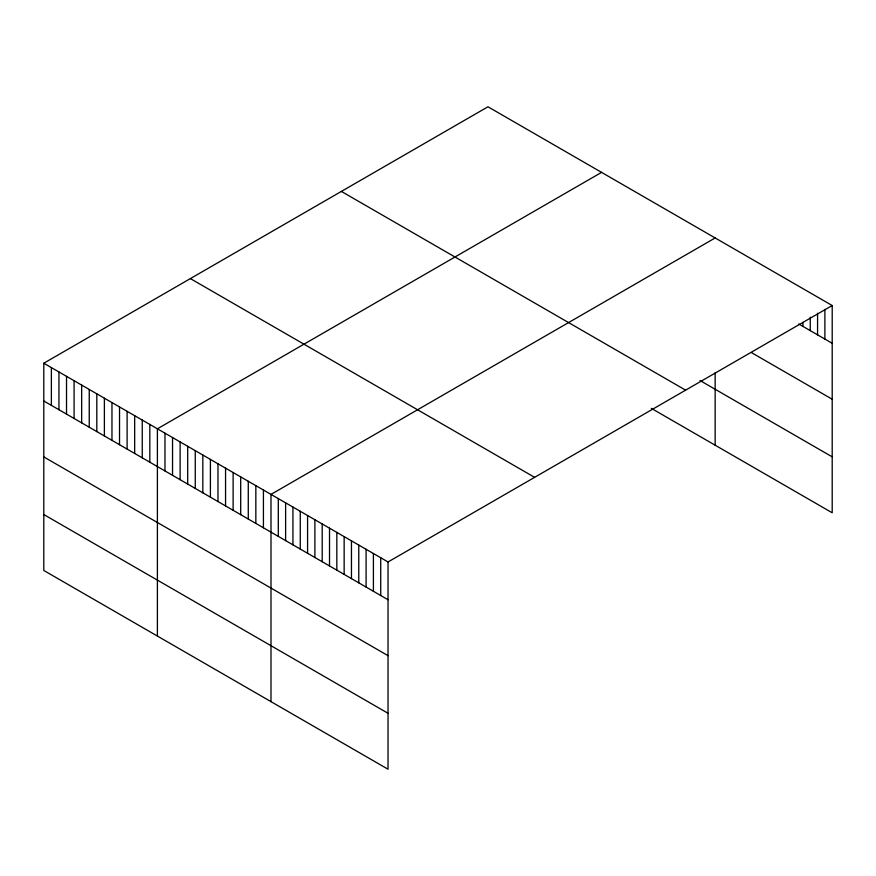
<?xml version="1.0" encoding="UTF-8"?>
<svg xmlns="http://www.w3.org/2000/svg" width="876" height="876" viewBox="0 0 876 876"><rect width="100%" height="100%" fill="white"/><g stroke="black" fill="none" stroke-linecap="round" stroke-linejoin="round"><path stroke-width="1.31" d="M43.8 363.222L388.035 561.965L388.035 769.216L43.8 570.473L43.8 363.222L487.965 106.784L832.2 305.527L832.2 512.778L651.328 408.347M601.56 172.375L157.395 428.813L157.395 636.053M715.155 237.954L270.991 494.392L270.991 701.643M388.035 561.965L832.2 305.527M798.759 323.989L832.2 343.293M751.739 352.765L832.2 399.226M700.012 380.523L832.2 456.845M341.388 191.417L685.623 390.159M190.377 278.601L534.612 477.343M43.8 400.989L388.035 599.731M43.8 456.922L388.035 655.664M43.8 514.54L388.035 713.283M824.885 309.403L824.885 339.067M817.571 313.269L817.571 334.851M810.256 317.134L810.256 330.624M802.942 322.357L802.942 326.398M715.155 372.815L715.155 445.205M380.721 557.749L380.721 595.505M373.406 553.523L373.406 591.289M366.091 549.296L366.091 587.062M358.777 545.08L358.777 582.836M351.462 540.853L351.462 578.62M344.148 536.627L344.148 574.393M336.833 532.4L336.833 570.167M329.518 528.184L329.518 565.94M322.204 523.957L322.204 561.724M314.889 519.731L314.889 557.497M307.575 515.515L307.575 553.271M300.26 511.288L300.26 549.055M292.934 507.062L292.934 544.828M285.62 502.846L285.62 540.601M278.305 498.619L278.305 536.386M263.424 490.023L263.424 527.79M255.847 485.654L255.847 523.41M248.28 481.274L248.28 519.041M240.703 476.905L240.703 514.672M233.125 472.536L233.125 510.292M225.559 468.156L225.559 505.923M217.982 463.787L217.982 501.554M210.404 459.418L210.404 497.185M202.838 455.049L202.838 492.805M195.26 450.669L195.26 488.436M187.694 446.3L187.694 484.067M180.117 441.931L180.117 479.687M172.539 437.551L172.539 475.318M164.973 433.182L164.973 470.949M149.829 424.433L149.829 462.2M142.251 420.064L142.251 457.83M134.674 415.695L134.674 453.461M127.108 411.326L127.108 449.081M119.53 406.946L119.53 444.712M111.964 402.577L111.964 440.343M104.386 398.208L104.386 435.963M96.809 393.828L96.809 431.594M89.242 389.459L89.242 427.225M81.665 385.09L81.665 422.856M74.088 380.721L74.088 418.476M66.521 376.341L66.521 414.107M58.944 371.971L58.944 409.738M51.377 367.602L51.377 405.358"/></g></svg>
